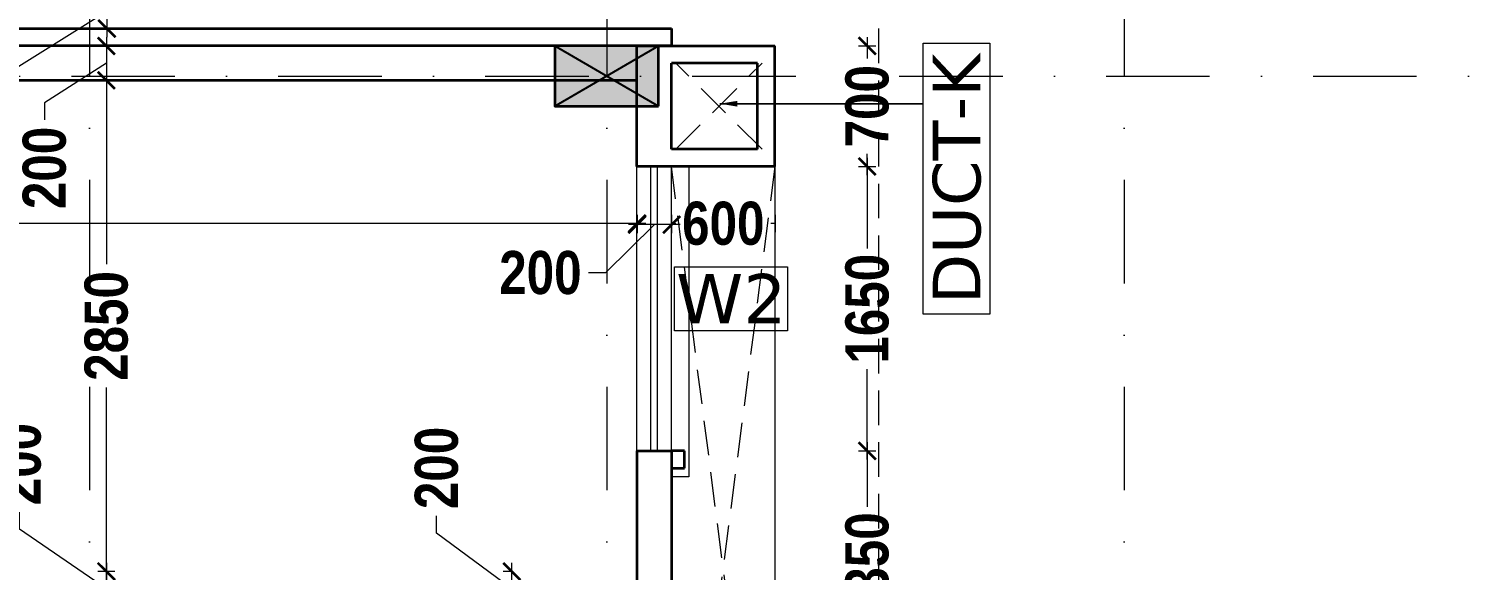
# Model space of a CAD drawing. Header units: millimetres. Extents: x -3092155 to 4513934, y -12317808 to 1850003.
# Drawn here: x -397686 to -389373, y -5560704 to -5557561 of the extents above; entities that cross this region are included whole.
import ezdxf

# ---------------------------------------------------------------- set-up
doc = ezdxf.new("R2010")
doc.units = ezdxf.units.MM
doc.header["$LTSCALE"] = 2
doc.header["$MEASUREMENT"] = 0
doc.header["$PDMODE"] = 34
doc.header["$PDSIZE"] = 500
doc.linetypes.add('DASHDOT', pattern=[1, 0.5, -0.25, 0, -0.25])
doc.linetypes.add('DASHED2', pattern=[0.375, 0.25, -0.125])
for name, color, linetype, lineweight in [('coloumn', 10, 'Continuous', 35), ('cornice', 12, 'Continuous', 25), ('D DIM', 250, 'Continuous', 9), ('DUCT', 37, 'Continuous', 35), ('expen. jt.', 130, 'Continuous', 35), ('glass', 5, 'Continuous', 15), ('GRID', 251, 'DASHDOT', 5), ('SILL', 74, 'Continuous', 9), ('W2', 162, 'Continuous', 5), ('WAll', 250, 'Continuous', 35)]:
    doc.layers.add(name, color=color, linetype=linetype, lineweight=lineweight)
doc.layers.add('DOT', color=7, linetype='DASHED2', lineweight=0, true_color=0x89067c)
doc.layers.add('duct text', color=7, linetype='Continuous', lineweight=5, true_color=0x30182a)
doc.styles.add('door', font='arial.ttf', dxfattribs={"height": 70})
doc.styles.add('INNER DIM', font='ARIALNB.TTF', dxfattribs={"height": 250})
doc.styles.add('style2', font='verdana.ttf')
doc.dimstyles.new('DOOR', dxfattribs={"dimtxt": 100, "dimasz": 100, "dimexe": 25, "dimexo": 50, "dimgap": 25, "dimtad": 0, "dimtih": 1, "dimtoh": 1, "dimdec": 0, "dimzin": 3, "dimdsep": 46, "dimtxsty": 'door', "dimblk": 'OBLIQUE', "dimcen": 200, "dimclrd": 256, "dimclre": 256, "dimclrt": 256, "dimadec": 0, "dimazin": 0, "dimtfac": 1, "dimtdec": 0, "dimtofl": 0, "dimtmove": 2, "dimatfit": 3, "dimfxl": 300, "dimfxlon": 1, "dimfrac": 1, "dimtolj": 1, "dimtzin": 0, "dimlwd": -1, "dimlwe": -1, "dimarcsym": 0})
doc.dimstyles.new('external final', dxfattribs={"dimscale": 0, "dimtxt": 250, "dimasz": 100, "dimexe": 50, "dimexo": 50, "dimgap": 50, "dimtad": 0, "dimdec": 0, "dimzin": 0, "dimdsep": 46, "dimtxsty": 'INNER DIM', "dimblk": 'ARCHTICK', "dimcen": 100, "dimdle": 50, "dimclrd": 256, "dimclre": 256, "dimclrt": 256, "dimadec": 0, "dimazin": 0, "dimtfac": 1, "dimtdec": 0, "dimtix": 1, "dimtmove": 1, "dimatfit": 3, "dimfxl": 50, "dimfxlon": 1, "dimtolj": 1, "dimtzin": 0, "dimlwd": -1, "dimlwe": -1, "dimarcsym": 1})

# ---------------------------------------------------------------- blocks, each defined once
blk = doc.blocks.new('_ArchTick')
at = {"color": 0, "linetype": 'ByBlock', "const_width": 0.15}
blk.add_lwpolyline([(-0.5, -0.5), (0.5, 0.5)], dxfattribs=at)
blk = doc.blocks.new('*D256')
at = {"layer": 'D DIM', "ltscale": 100, "transparency": 16777216}
for p, q in [((-392823.9, -5557611.2), (-392823.9, -5557735.3)), ((-392873.9, -5557661.2), (-392773.9, -5557661.2)), ((-392823.9, -5558411.2), (-392823.9, -5558287.1)), ((-392873.9, -5558361.2), (-392773.9, -5558361.2))]:
    blk.add_line(p, q, dxfattribs=at)
at = {"layer": 'Defpoints', "color": 0, "lineweight": 50, "ltscale": 100, "transparency": 16777216}
for p in [(-393358.5, -5557661.2), (-393358.5, -5558361.2), (-392823.9, -5558361.2)]:
    blk.add_point(p, dxfattribs=at)
at = {"layer": 'D DIM', "ltscale": 100, "transparency": 16777216, "xscale": 100, "yscale": 100, "zscale": 100}
for p, rotation in [((-392823.9, -5557661.2), 90), ((-392823.9, -5558361.2), 270)]:
    blk.add_blockref('_ArchTick', p, dxfattribs=dict(at, rotation=rotation))
at = {"layer": 'D DIM', "ltscale": 100, "transparency": 16777216, "insert": (-392823.9, -5558011.2), "char_height": 250, "attachment_point": 5, "rotation": 90, "style": 'INNER DIM'}
blk.add_mtext('\\A1;700', dxfattribs=at)
blk = doc.blocks.new('*D257')
at = {"layer": 'D DIM', "ltscale": 100, "transparency": 16777216}
for p, q in [((-392873.9, -5558361.2), (-392773.9, -5558361.2)), ((-392823.9, -5558311.2), (-392823.9, -5558836)), ((-392823.9, -5560061.2), (-392823.9, -5559536.4)), ((-392873.9, -5560011.2), (-392773.9, -5560011.2))]:
    blk.add_line(p, q, dxfattribs=at)
at = {"layer": 'Defpoints', "color": 0, "lineweight": 50, "ltscale": 100, "transparency": 16777216}
for p in [(-393358.5, -5558361.2), (-393958.5, -5560011.2), (-392823.9, -5560011.2)]:
    blk.add_point(p, dxfattribs=at)
at = {"layer": 'D DIM', "ltscale": 100, "transparency": 16777216, "xscale": 100, "yscale": 100, "zscale": 100}
for p, rotation in [((-392823.9, -5558361.2), 90), ((-392823.9, -5560011.2), 270)]:
    blk.add_blockref('_ArchTick', p, dxfattribs=dict(at, rotation=rotation))
at = {"layer": 'D DIM', "ltscale": 100, "transparency": 16777216, "insert": (-392823.9, -5559186.2), "char_height": 250, "attachment_point": 5, "rotation": 90, "style": 'INNER DIM'}
blk.add_mtext('\\A1;1650', dxfattribs=at)
blk = doc.blocks.new('*D258')
at = {"layer": 'D DIM', "ltscale": 100, "transparency": 16777216}
for p, q in [((-392823.9, -5559961.2), (-392823.9, -5560336)), ((-392873.9, -5560011.2), (-392773.9, -5560011.2)), ((-392823.9, -5561411.2), (-392823.9, -5561036.4)), ((-392873.9, -5561361.2), (-392773.9, -5561361.2))]:
    blk.add_line(p, q, dxfattribs=at)
at = {"layer": 'Defpoints', "color": 0, "lineweight": 50, "ltscale": 100, "transparency": 16777216}
for p in [(-393958.5, -5560011.2), (-393958.5, -5561361.2), (-392823.9, -5561361.2)]:
    blk.add_point(p, dxfattribs=at)
at = {"layer": 'D DIM', "ltscale": 100, "transparency": 16777216, "xscale": 100, "yscale": 100, "zscale": 100}
for p, rotation in [((-392823.9, -5560011.2), 90), ((-392823.9, -5561361.2), 270)]:
    blk.add_blockref('_ArchTick', p, dxfattribs=dict(at, rotation=rotation))
at = {"layer": 'D DIM', "ltscale": 100, "transparency": 16777216, "insert": (-392823.9, -5560686.2), "char_height": 250, "attachment_point": 5, "rotation": 90, "style": 'INNER DIM'}
blk.add_mtext('\\A1;1350', dxfattribs=at)
blk = doc.blocks.new('*D420')
at = {"layer": 'D DIM', "ltscale": 100, "transparency": 16777216}
for p, q in [((-397182.9, -5557361.2), (-397282.9, -5557361.2)), ((-397232.9, -5557311.2), (-397232.9, -5557611.2)), ((-397232.9, -5557461.2), (-398207.2, -5558070.6)), ((-397182.9, -5557561.2), (-397282.9, -5557561.2)), ((-398207.2, -5558070.6), (-398207.2, -5558170.6))]:
    blk.add_line(p, q, dxfattribs=at)
at = {"layer": 'Defpoints', "color": 0, "lineweight": 50, "ltscale": 100, "transparency": 16777216}
for p in [(-396658.1, -5557361.2), (-397232.9, -5557561.2), (-396577, -5557561.2)]:
    blk.add_point(p, dxfattribs=at)
at = {"layer": 'D DIM', "ltscale": 100, "transparency": 16777216, "xscale": 100, "yscale": 100, "zscale": 100}
for p, rotation in [((-397232.9, -5557361.2), 90), ((-397232.9, -5557561.2), 270)]:
    blk.add_blockref('_ArchTick', p, dxfattribs=dict(at, rotation=rotation))
at = {"layer": 'D DIM', "ltscale": 100, "transparency": 16777216, "insert": (-398207.2, -5558448.9), "char_height": 250, "attachment_point": 5, "rotation": 90, "style": 'INNER DIM'}
blk.add_mtext('\\A1;200', dxfattribs=at)
blk = doc.blocks.new('*D531')
at = {"layer": 'D DIM', "ltscale": 100, "transparency": 16777216}
for p, q in [((-406728.5, -5558692), (-400848.4, -5558692)), ((-406678.5, -5558642), (-406678.5, -5558742)), ((-394108.5, -5558692), (-399988.6, -5558692)), ((-394158.5, -5558642), (-394158.5, -5558742))]:
    blk.add_line(p, q, dxfattribs=at)
at = {"layer": 'Defpoints', "color": 0, "lineweight": 50, "ltscale": 100, "transparency": 16777216}
for p in [(-406678.5, -5558186.2), (-394158.5, -5558361.2), (-394158.5, -5558692)]:
    blk.add_point(p, dxfattribs=at)
at = {"layer": 'D DIM', "ltscale": 100, "transparency": 16777216, "xscale": 100, "yscale": 100, "zscale": 100, "rotation": 180}
blk.add_blockref('_ArchTick', (-406678.5, -5558692), dxfattribs=at)
at = {"layer": 'D DIM', "ltscale": 100, "transparency": 16777216, "xscale": 100, "yscale": 100, "zscale": 100}
blk.add_blockref('_ArchTick', (-394158.5, -5558692), dxfattribs=at)
at = {"layer": 'D DIM', "ltscale": 100, "transparency": 16777216, "insert": (-400418.5, -5558692), "char_height": 250, "attachment_point": 5, "style": 'INNER DIM'}
blk.add_mtext('\\A1;12520', dxfattribs=at)
blk = doc.blocks.new('*D532')
at = {"layer": 'D DIM', "ltscale": 100, "transparency": 16777216}
for p, q in [((-393958.5, -5558642), (-393958.5, -5558742)), ((-393958.5, -5558692), (-393934.4, -5558692)), ((-393358.5, -5558692), (-393382.6, -5558692)), ((-393358.5, -5558642), (-393358.5, -5558742))]:
    blk.add_line(p, q, dxfattribs=at)
at = {"layer": 'Defpoints', "color": 0, "lineweight": 50, "ltscale": 100, "transparency": 16777216}
for p in [(-393958.5, -5558361.2), (-393358.5, -5558361.2), (-393358.5, -5558692)]:
    blk.add_point(p, dxfattribs=at)
at = {"layer": 'D DIM', "ltscale": 100, "transparency": 16777216, "insert": (-393658.5, -5558692), "char_height": 250, "attachment_point": 5, "style": 'INNER DIM'}
blk.add_mtext('\\A1;600', dxfattribs=at)
blk = doc.blocks.new('*D644')
at = {"layer": 'D DIM', "ltscale": 100, "transparency": 16777216}
for p, q in [((-394058.1, -5558698.4), (-394340.6, -5558978)), ((-393908.1, -5558698.4), (-394208.1, -5558698.4)), ((-394158.1, -5558648.4), (-394158.1, -5558748.4)), ((-393958.1, -5558648.4), (-393958.1, -5558748.4)), ((-394340.6, -5558978), (-394440.6, -5558978))]:
    blk.add_line(p, q, dxfattribs=at)
at = {"layer": 'Defpoints', "color": 0, "lineweight": 50, "ltscale": 100, "transparency": 16777216}
for p in [(-394158.1, -5558361.2), (-393958.1, -5558361.2), (-394158.1, -5558698.4)]:
    blk.add_point(p, dxfattribs=at)
at = {"layer": 'D DIM', "ltscale": 100, "transparency": 16777216, "xscale": 100, "yscale": 100, "zscale": 100, "rotation": 180}
blk.add_blockref('_ArchTick', (-394158.1, -5558698.4), dxfattribs=at)
at = {"layer": 'D DIM', "ltscale": 100, "transparency": 16777216, "xscale": 100, "yscale": 100, "zscale": 100}
blk.add_blockref('_ArchTick', (-393958.1, -5558698.4), dxfattribs=at)
at = {"layer": 'D DIM', "ltscale": 100, "transparency": 16777216, "insert": (-394719, -5558978), "char_height": 250, "attachment_point": 5, "style": 'INNER DIM'}
blk.add_mtext('\\A1;200', dxfattribs=at)
blk = doc.blocks.new('*D645')
at = {"layer": 'D DIM', "ltscale": 100, "transparency": 16777216}
for p, q in [((-397235.8, -5557611.2), (-397235.8, -5557911.2)), ((-397185.8, -5557661.2), (-397285.8, -5557661.2)), ((-397235.8, -5557761.2), (-397594.5, -5557990.8)), ((-397185.8, -5557861.2), (-397285.8, -5557861.2)), ((-397594.5, -5557990.8), (-397594.5, -5558090.8))]:
    blk.add_line(p, q, dxfattribs=at)
at = {"layer": 'Defpoints', "color": 0, "lineweight": 50, "ltscale": 100, "transparency": 16777216}
for p in [(-397041.1, -5557661.2), (-397235.8, -5557861.2), (-397041.1, -5557861.2)]:
    blk.add_point(p, dxfattribs=at)
at = {"layer": 'D DIM', "ltscale": 100, "transparency": 16777216, "xscale": 100, "yscale": 100, "zscale": 100}
for p, rotation in [((-397235.8, -5557661.2), 90), ((-397235.8, -5557861.2), 270)]:
    blk.add_blockref('_ArchTick', p, dxfattribs=dict(at, rotation=rotation))
at = {"layer": 'D DIM', "ltscale": 100, "transparency": 16777216, "insert": (-397594.5, -5558369.2), "char_height": 250, "attachment_point": 5, "rotation": 90, "style": 'INNER DIM'}
blk.add_mtext('\\A1;200', dxfattribs=at)
blk = doc.blocks.new('*D646')
at = {"layer": 'D DIM', "ltscale": 100, "transparency": 16777216}
for p, q in [((-397185.8, -5557861.2), (-397285.8, -5557861.2)), ((-397235.8, -5557811.2), (-397235.8, -5558928.2)), ((-397235.8, -5560761.2), (-397235.8, -5559644.2)), ((-397185.8, -5560711.2), (-397285.8, -5560711.2))]:
    blk.add_line(p, q, dxfattribs=at)
at = {"layer": 'Defpoints', "color": 0, "lineweight": 50, "ltscale": 100, "transparency": 16777216}
for p in [(-397041.1, -5557861.2), (-397235.8, -5560711.2), (-397033.1, -5560711.2)]:
    blk.add_point(p, dxfattribs=at)
at = {"layer": 'D DIM', "ltscale": 100, "transparency": 16777216, "xscale": 100, "yscale": 100, "zscale": 100}
for p, rotation in [((-397235.8, -5557861.2), 90), ((-397235.8, -5560711.2), 270)]:
    blk.add_blockref('_ArchTick', p, dxfattribs=dict(at, rotation=rotation))
at = {"layer": 'D DIM', "ltscale": 100, "transparency": 16777216, "insert": (-397235.8, -5559286.2), "char_height": 250, "attachment_point": 5, "rotation": 90, "style": 'INNER DIM'}
blk.add_mtext('\\A1;2850', dxfattribs=at)
blk = doc.blocks.new('*D647')
at = {"layer": 'D DIM', "ltscale": 100, "transparency": 16777216}
for p, q in [((-397739.8, -5560466), (-397739.8, -5560366)), ((-397235.8, -5560811.2), (-397739.8, -5560466)), ((-397185.8, -5560711.2), (-397285.8, -5560711.2)), ((-397235.8, -5560661.2), (-397235.8, -5560961.2)), ((-397185.8, -5560911.2), (-397285.8, -5560911.2))]:
    blk.add_line(p, q, dxfattribs=at)
at = {"layer": 'Defpoints', "color": 0, "lineweight": 50, "ltscale": 100, "transparency": 16777216}
for p in [(-397033.1, -5560711.2), (-397235.8, -5560911.2), (-397033.1, -5560911.2)]:
    blk.add_point(p, dxfattribs=at)
at = {"layer": 'D DIM', "ltscale": 100, "transparency": 16777216, "xscale": 100, "yscale": 100, "zscale": 100}
for p, rotation in [((-397235.8, -5560711.2), 90), ((-397235.8, -5560911.2), 270)]:
    blk.add_blockref('_ArchTick', p, dxfattribs=dict(at, rotation=rotation))
at = {"layer": 'D DIM', "ltscale": 100, "transparency": 16777216, "insert": (-397739.8, -5560087.7), "char_height": 250, "attachment_point": 5, "rotation": 90, "style": 'INNER DIM'}
blk.add_mtext('\\A1;200', dxfattribs=at)
blk = doc.blocks.new('*D654')
at = {"layer": 'D DIM', "ltscale": 100, "transparency": 16777216}
for p, q in [((-395320.8, -5560488.5), (-395320.8, -5560388.5)), ((-394884.9, -5560811.2), (-395320.8, -5560488.5)), ((-394884.9, -5560711.2), (-394934.9, -5560711.2)), ((-394884.9, -5560961.2), (-394884.9, -5560661.2)), ((-394884.9, -5560911.2), (-394934.9, -5560911.2))]:
    blk.add_line(p, q, dxfattribs=at)
at = {"layer": 'Defpoints', "color": 0, "lineweight": 50, "ltscale": 100, "transparency": 16777216}
for p in [(-394884.9, -5560711.2), (-394884.9, -5560711.2), (-394884.9, -5560911.2)]:
    blk.add_point(p, dxfattribs=at)
at = {"layer": 'D DIM', "ltscale": 100, "transparency": 16777216, "xscale": 100, "yscale": 100, "zscale": 100}
for p, rotation in [((-394884.9, -5560711.2), 90), ((-394884.9, -5560911.2), 270)]:
    blk.add_blockref('_ArchTick', p, dxfattribs=dict(at, rotation=rotation))
at = {"layer": 'D DIM', "ltscale": 100, "transparency": 16777216, "insert": (-395320.8, -5560110.1), "char_height": 250, "attachment_point": 5, "rotation": 90, "style": 'INNER DIM'}
blk.add_mtext('\\A1;200', dxfattribs=at)
blk = doc.blocks.new('S.F')
at = {"layer": 'coloumn', "ltscale": 100}
blk.add_hatch(color=256, dxfattribs=at).paths.add_polyline_path([(91635.5, -5866206.2), (91635.5, -5865856.2), (91035.5, -5865856.2), (91035.5, -5866206.2)])
at = {"layer": 'coloumn', "lineweight": 25, "ltscale": 100}
for p, q in [((91035.5, -5865856.2), (91635.5, -5866206.2)), ((91035.5, -5866206.2), (91635.5, -5865856.2))]:
    blk.add_line(p, q, dxfattribs=at)
at = {"layer": 'coloumn', "ltscale": 100}
blk.add_lwpolyline([(91635.5, -5866206.2), (91635.5, -5865856.2), (91035.5, -5865856.2), (91035.5, -5866206.2)], close=True, dxfattribs=at)
blk = doc.blocks.new('_Oblique')
at = {"color": 0, "linetype": 'ByBlock', "lineweight": -2}
blk.add_line((-0.5, -0.5), (0.5, 0.5), dxfattribs=at)
blk = doc.blocks.new('hyh')
at = {"layer": 'duct text', "ltscale": 0.1}
blk.add_lwpolyline([(-129244.8, -5603208.4), (-129244.8, -5601635.8), (-128858.7, -5601635.8), (-128858.7, -5603208.4)], close=True, dxfattribs=at)
at = {"layer": 'duct text', "ltscale": 0.1, "insert": (-129048.2, -5602423.8), "char_height": 276.639, "width": 1547.237, "attachment_point": 5, "rotation": 90, "style": 'style2'}
blk.add_mtext('\\pt3043;DUCT-K', dxfattribs=at)
at = {"layer": 'duct text', "ltscale": 0.1}
blk.add_leader([(-130423.2, -5601986.6), (-129244.8, -5601986.6), (-130423.2, -5601986.6)], dimstyle='DOOR', dxfattribs=at)

msp = doc.modelspace()

# ---------------------------------------------------------------- linework, layer by layer
at = {"layer": 'DOT', "ltscale": 400}
for p, q in [((-392759.3, -5550061.2), (-392759.3, -5563111.9)), ((-393933.9, -5558261.2), (-393433.9, -5557761.2)), ((-393433.9, -5558261.2), (-393933.9, -5557761.2)), ((-393359.3, -5563011.2), (-393959.3, -5558361.2)), ((-393359.3, -5558361.2), (-393959.3, -5563011.2)), ((-393959.3, -5560011.2), (-393959.3, -5558361.2))]:
    msp.add_line(p, q, dxfattribs=at)
at = {"layer": 'DUCT', "ltscale": 100}
for p, q in [((-394159.3, -5558361.2), (-394159.3, -5557661.2)), ((-394159.3, -5557661.2), (-393359.3, -5557661.2)), ((-393359.3, -5558361.2), (-393359.3, -5557661.2)), ((-393459.3, -5557761.2), (-393959.3, -5557761.2)), ((-393959.3, -5558261.2), (-393959.3, -5557761.2)), ((-393459.3, -5558261.2), (-393459.3, -5557761.2)), ((-393459.3, -5558261.2), (-393959.3, -5558261.2)), ((-393359.3, -5558361.2), (-394159.3, -5558361.2)), ((-394159.3, -5560011.2), (-394159.3, -5561361.2)), ((-394159.3, -5560011.2), (-393958.9, -5560011.2)), ((-393959.3, -5560011.2), (-393959.3, -5561361.2)), ((-393883.9, -5560011.2), (-393958.9, -5560011.2)), ((-393883.9, -5560111.2), (-393883.9, -5560011.2)), ((-393958.9, -5560111.2), (-393883.9, -5560111.2))]:
    msp.add_line(p, q, dxfattribs=at)
at = {"layer": 'expen. jt.', "ltscale": 100}
for p, q in [((-438889.3, -5557561.2), (-393959.3, -5557561.2)), ((-393959.3, -5557561.2), (-393959.3, -5557661.2)), ((-393959.3, -5557661.2), (-438889.3, -5557661.2))]:
    msp.add_line(p, q, dxfattribs=at)
at = {"layer": 'glass', "ltscale": 100}
for p, q in [((-394079.3, -5560011.2), (-394079.3, -5558361.2)), ((-394039.3, -5560011.2), (-394039.3, -5558361.2))]:
    msp.add_line(p, q, dxfattribs=at)
at = {"layer": 'GRID', "color": 5, "ltscale": 600}
for p, q in [((-397334.4, -5499634.4), (-397334.4, -5584428.2)), ((-394333.9, -5499634.4), (-394333.9, -5584428.2)), ((-391333.9, -5499634.4), (-391333.9, -5584428.2))]:
    msp.add_line(p, q, dxfattribs=at)
at = {"layer": 'GRID', "color": 6, "ltscale": 600}
msp.add_line((-461044.1, -5557836.2), (-366464.8, -5557836.2), dxfattribs=at)
at = {"layer": 'SILL', "ltscale": 100}
for p, q in [((-394159.3, -5560011.2), (-394159.3, -5558361.2)), ((-393959.3, -5560011.2), (-393959.3, -5558361.2)), ((-393858.9, -5558361.2), (-393858.9, -5560160.8)), ((-393359.3, -5558361.2), (-393359.3, -5563011.2)), ((-393858.9, -5560160.8), (-393958.9, -5560160.8))]:
    msp.add_line(p, q, dxfattribs=at)
at = {"layer": 'W2', "ltscale": 100}
msp.add_lwpolyline([(-393940.7, -5558942.4), (-393286.4, -5558942.4), (-393286.4, -5559315.2), (-393940.7, -5559315.2)], close=True, dxfattribs=at)
at = {"layer": 'WAll', "ltscale": 100}
for p, q in [((-393959.3, -5557661.2), (-406924.7, -5557661.2)), ((-394159.3, -5557861.2), (-406679.3, -5557861.2))]:
    msp.add_line(p, q, dxfattribs=at)

# ---------------------------------------------------------------- block references
at = {"layer": 'coloumn'}
msp.add_blockref('S.F', (-485670.2, 308195), dxfattribs=at)
at = {"layer": 'cornice', "color": 3, "lineweight": 50}
msp.add_blockref('hyh', (-263254.8, 43989.8), dxfattribs=at)

# ---------------------------------------------------------------- texts
at = {"layer": 'W2', "style": 'style2'}
msp.add_text('W2', height=287, dxfattribs=at).set_placement((-393932.1, -5559271.7))

# ---------------------------------------------------------------- dimensions: what is measured, and where the dimension line sits
at = {"layer": 'D DIM', "ltscale": 100}
for base, p1, p2, angle, picture, middle in [((-397232.9, -5557561.2), (-396658.1, -5557361.2), (-396577, -5557561.2), 90, '*D420', (-398207.2, -5558220.6)), ((-397235.8, -5557861.2), (-397041.1, -5557661.2), (-397041.1, -5557861.2), 90, '*D645', (-397594.5, -5558140.8)), ((-394158.1, -5558698.4), (-393958.1, -5558361.2), (-394158.1, -5558361.2), 180, '*D644', (-394490.6, -5558978)), ((-397235.8, -5560911.2), (-397033.1, -5560711.2), (-397033.1, -5560911.2), 90, '*D647', (-397739.8, -5560316)), ((-394884.9, -5560711.2), (-394884.9, -5560911.2), (-394884.9, -5560711.2), 90, '*D654', (-395320.8, -5560338.5))]:
    dim = msp.add_linear_dim(base=base, p1=p1, p2=p2, angle=angle, dimstyle='external final', override={"dimscale": 1}, dxfattribs=at)
    dim.commit()
    dim.dimension.update_dxf_attribs({"geometry": picture, "text_midpoint": middle, "dimtype": 160})
for base, p1, p2, picture, middle in [((-392823.9, -5558361.2), (-393358.5, -5557661.2), (-393358.5, -5558361.2), '*D256', (-392823.9, -5558011.2)), ((-397235.8, -5560711.2), (-397041.1, -5557861.2), (-397033.1, -5560711.2), '*D646', (-397235.8, -5559286.2)), ((-392823.9, -5560011.2), (-393358.5, -5558361.2), (-393958.5, -5560011.2), '*D257', (-392823.9, -5559186.2)), ((-392823.9, -5561361.2), (-393958.5, -5560011.2), (-393958.5, -5561361.2), '*D258', (-392823.9, -5560686.2))]:
    dim = msp.add_linear_dim(base=base, p1=p1, p2=p2, angle=90, dimstyle='external final', override={"dimscale": 1}, dxfattribs=at)
    dim.commit()
    dim.dimension.update_dxf_attribs({"geometry": picture, "text_midpoint": middle})
for base, p1, p2, picture, middle in [((-394158.5, -5558692), (-406678.5, -5558186.2), (-394158.5, -5558361.2), '*D531', (-400418.5, -5558692)), ((-393358.5, -5558692), (-393958.5, -5558361.2), (-393358.5, -5558361.2), '*D532', (-393658.5, -5558692))]:
    dim = msp.add_linear_dim(base=base, p1=p1, p2=p2, dimstyle='external final', override={"dimscale": 1}, dxfattribs=at)
    dim.commit()
    dim.dimension.update_dxf_attribs({"geometry": picture, "text_midpoint": middle})

doc.saveas('drawing.dxf')
